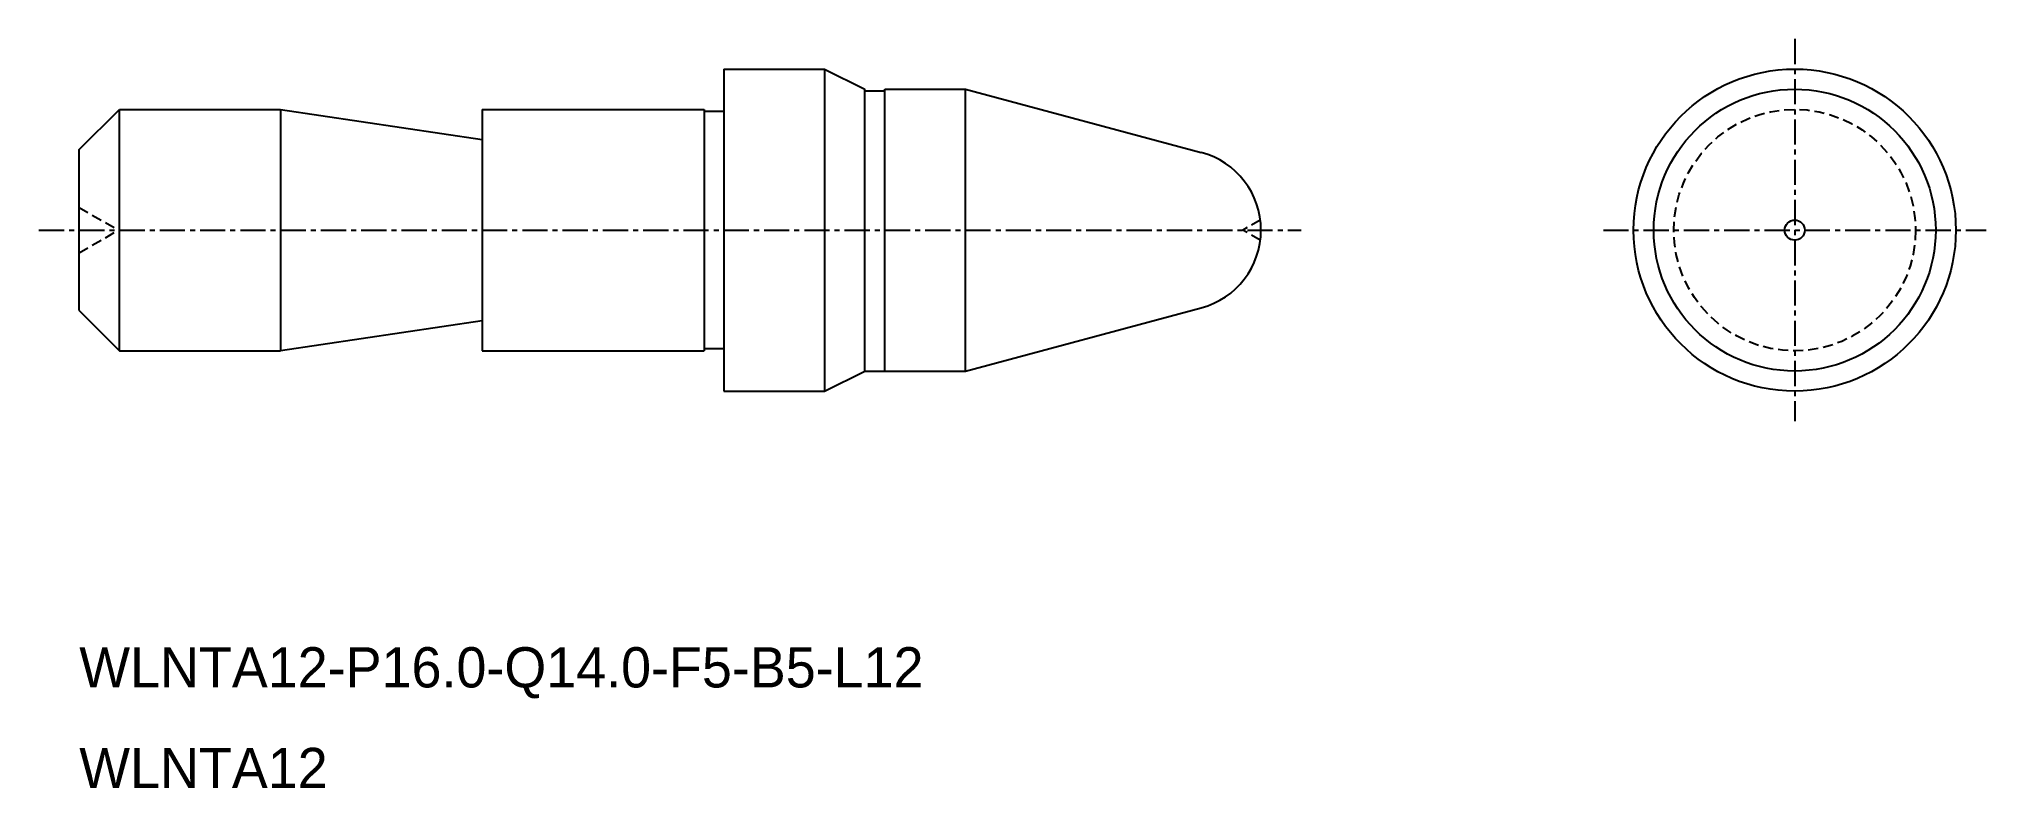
# Model space of a CAD drawing. Extents: x -2215.2 to -2118.5, y -871.3 to -834.
import ezdxf

# ---------------------------------------------------------------- set-up
doc = ezdxf.new("R2010")
doc.units = 0
doc.linetypes.add('CENTER', pattern=[2, 1.25, -0.25, 0.25, -0.25])
doc.linetypes.add('DASHED', pattern=[0.75, 0.5, -0.25])
doc.layers.get('0').update_dxf_attribs({"linetype": 'CONTINUOUS'})
doc.layers.add('CENTER', color=1, linetype='CENTER')

msp = doc.modelspace()

# ---------------------------------------------------------------- linework, layer by layer
at = {"color": 7, "linetype": 'CONTINUOUS'}
for p, q in [((-2181.179, -835.537), (-2176.179, -835.537)), ((-2181.179, -835.537), (-2181.179, -851.537)), ((-2176.179, -835.537), (-2176.179, -851.537)), ((-2169.179, -836.537), (-2157.474, -839.674)), ((-2169.179, -850.537), (-2169.179, -836.537)), ((-2213.179, -839.537), (-2211.179, -837.537)), ((-2211.179, -837.537), (-2203.179, -837.537)), ((-2203.179, -837.537), (-2193.179, -839.037)), ((-2203.179, -837.537), (-2203.179, -849.537)), ((-2193.179, -837.537), (-2182.152, -837.537)), ((-2193.179, -837.537), (-2193.179, -849.537)), ((-2182.152, -837.537), (-2182.152, -849.537)), ((-2213.179, -847.537), (-2213.179, -839.537)), ((-2213.179, -847.537), (-2211.179, -849.537)), ((-2169.179, -850.537), (-2157.474, -847.401)), ((-2193.179, -848.037), (-2203.179, -849.537)), ((-2211.179, -849.537), (-2203.179, -849.537)), ((-2193.179, -849.537), (-2182.152, -849.537)), ((-2181.179, -851.537), (-2176.179, -851.537))]:
    msp.add_line(p, q, dxfattribs=at)
at = {"color": 7}
for p, q in [((-2176.179, -835.537), (-2174.179, -836.537)), ((-2174.179, -850.537), (-2174.179, -836.537)), ((-2173.179, -850.537), (-2173.179, -836.537)), ((-2173.179, -836.537), (-2169.179, -836.537)), ((-2176.179, -851.537), (-2174.179, -850.537)), ((-2174.179, -850.537), (-2169.179, -850.537))]:
    msp.add_line(p, q, dxfattribs=at)
at = {"color": 3, "linetype": 'DASHED'}
for p, q in [((-2213.179, -842.412), (-2211.23, -843.537)), ((-2213.179, -844.662), (-2211.23, -843.537)), ((-2154.541, -843.037), (-2155.407, -843.537)), ((-2154.541, -844.037), (-2155.407, -843.537))]:
    msp.add_line(p, q, dxfattribs=at)
at = {"color": 7, "linetype": 'CONTINUOUS'}
for points in [[(-2173.179, -836.637), (-2174.179, -836.637)], [(-2181.179, -837.637), (-2182.152, -837.637)], [(-2181.179, -849.437), (-2182.152, -849.437)]]:
    msp.add_lwpolyline(points, dxfattribs=at)
for radius in [8, 7]:
    msp.add_circle((-2128.009, -843.537), radius, dxfattribs=at)
at = {"color": 3, "linetype": 'DASHED'}
msp.add_circle((-2128.009, -843.537), 6, dxfattribs=at)
at = {"color": 7, "linetype": 'CONTINUOUS'}
msp.add_arc((-2158.509, -843.537), 4, 285, 75, dxfattribs=at)
at = {"layer": 'CENTER', "color": 1, "linetype": 'CENTER'}
for p, q in [((-2128.009, -834.037), (-2128.009, -853.037)), ((-2215.179, -843.537), (-2152.509, -843.537)), ((-2137.509, -843.537), (-2118.509, -843.537))]:
    msp.add_line(p, q, dxfattribs=at)
at = {"layer": 'CENTER', "color": 7, "linetype": 'CONTINUOUS'}
msp.add_line((-2211.179, -849.537), (-2211.179, -837.537), dxfattribs=at)
msp.add_circle((-2128.009, -843.537), 0.5, dxfattribs=at)

# ---------------------------------------------------------------- texts
at = {"color": 7, "linetype": 'CONTINUOUS'}
for s, p in [('WLNTA12-P16.0-Q14.0-F5-B5-L12', (-2213.179, -866.259)), ('WLNTA12', (-2213.179, -871.259))]:
    msp.add_text(s, height=2, dxfattribs=at).set_placement(p)

doc.saveas('drawing.dxf')
